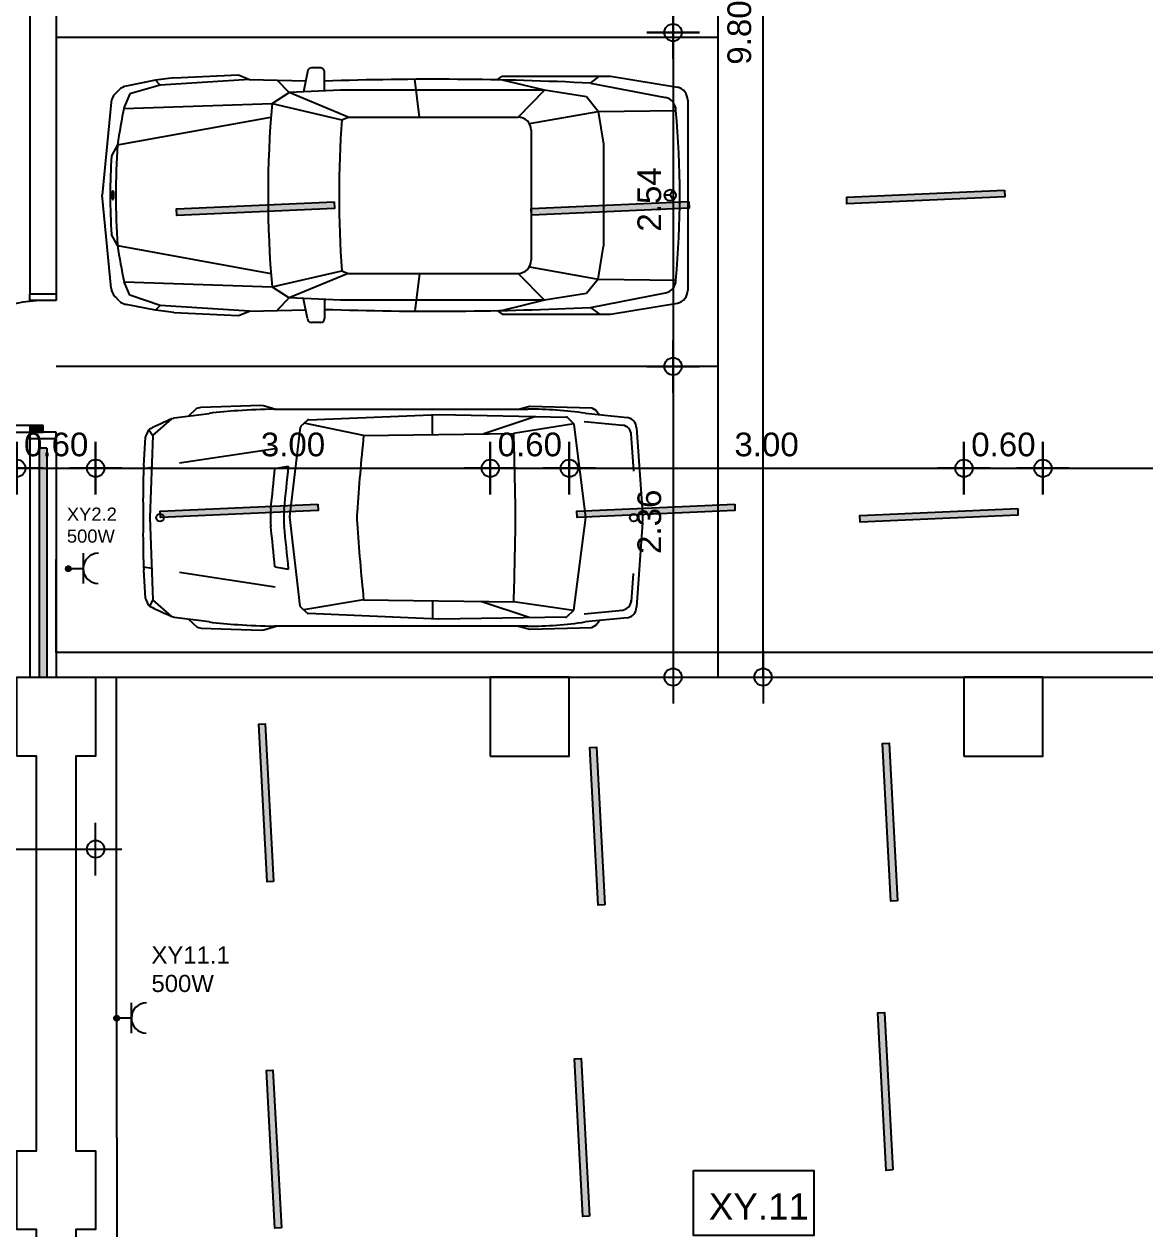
# Model space of a CAD drawing. Header units: metres. Extents: x -11 to 85, y -301 to 135.
# Drawn here: x 25.63 to 34.15, y -271.19 to -262.03 of the extents above; entities that cross this region are included whole.
import ezdxf

# ---------------------------------------------------------------- set-up
doc = ezdxf.new("R2010")
doc.units = ezdxf.units.M
doc.header["$LTSCALE"] = 0.036
doc.header["$PDMODE"] = 2
for name, color, linetype in [('arxitek ypogeio', 252, 'Continuous'), ('DIMBLK', 252, 'Continuous'), ('electext', 20, 'Continuous'), ('hatch color', 252, 'Continuous'), ('HLEK-SYMBOL', 3, 'Continuous'), ('HLEK_FL001_SYMBOLS', 230, 'Continuous'), ('Parathira', 252, 'Continuous')]:
    doc.layers.add(name, color=color, linetype=linetype)
doc.styles.add('COMU-N', font='arial.ttf')
doc.styles.get("Standard").update_dxf_attribs({"font": 'arial.ttf'})
doc.dimstyles.new('CADWDOT', dxfattribs={"dimscale": 0.1, "dimtxt": 1.8, "dimasz": 0.08, "dimexe": 2, "dimexo": 0, "dimgap": 0.09, "dimtad": 0, "dimrnd": 0.001, "dimzin": 0, "dimdsep": 46, "dimtxsty": 'Standard', "dimblk1": 'ARTDIM', "dimblk2": 'ARTDIM', "dimsah": 1, "dimcen": 0.09, "dimdle": 0.05, "dimse1": 1, "dimse2": 1, "dimadec": 0, "dimazin": 0, "dimtfac": 1, "dimtmove": 0, "dimatfit": 3, "dimldrblk": 'ARTDIM', "dimfxl": 2, "dimtvp": 0.9999, "dimtolj": 1, "dimtzin": 0, "dimarcsym": 0})

# ---------------------------------------------------------------- blocks, each defined once
blk = doc.blocks.new('ARTDIM')
at = {"layer": 'DIMBLK'}
for p, q in [((0, -24.9975), (0, 24.9975)), ((-24.9975, 0), (24.9975, 0))]:
    blk.add_line(p, q, dxfattribs=at)
blk.add_circle((0, 0), 8.25, dxfattribs=at)
blk = doc.blocks.new('*D1562')
at = {"layer": 'arxitek ypogeio', "color": 0, "lineweight": -2}
blk.add_line((31.2471, -266.9875), (31.2471, -257.2035), dxfattribs=at)
at = {"layer": 'Defpoints', "color": 0, "transparency": 16777216}
for p in [(30.4418, -257.1955), (31.2471, -257.1955), (30.4418, -266.9955)]:
    blk.add_point(p, dxfattribs=at)
at = {"layer": 'arxitek ypogeio', "color": 0, "lineweight": -2, "xscale": 0.008, "yscale": 0.008, "zscale": 0.008}
for p, rotation in [((31.2471, -257.1955), 90), ((31.2471, -266.9955), 270)]:
    blk.add_blockref('ARTDIM', p, dxfattribs=dict(at, rotation=rotation))
at = {"layer": 'arxitek ypogeio', "color": 0, "insert": (31.0671, -262.0955), "char_height": 0.18, "attachment_point": 5, "rotation": 90}
blk.add_mtext('\\A1;9.80', dxfattribs=at)
blk = doc.blocks.new('*D1564')
at = {"layer": 'arxitek ypogeio', "color": 0, "lineweight": -2}
blk.add_line((22.4317, -265.4081), (25.5657, -265.4081), dxfattribs=at)
at = {"layer": 'Defpoints', "color": 0, "transparency": 16777216}
for p in [(25.5737, -265.4081), (22.4237, -266.2771), (25.5737, -266.2771)]:
    blk.add_point(p, dxfattribs=at)
at = {"layer": 'arxitek ypogeio', "color": 0, "lineweight": -2, "xscale": 0.008, "yscale": 0.008, "zscale": 0.008, "rotation": 180}
blk.add_blockref('ARTDIM', (22.4237, -265.4081), dxfattribs=at)
at = {"layer": 'arxitek ypogeio', "color": 0, "lineweight": -2, "xscale": 0.008, "yscale": 0.008, "zscale": 0.008}
blk.add_blockref('ARTDIM', (25.5737, -265.4081), dxfattribs=at)
at = {"layer": 'arxitek ypogeio', "color": 0, "insert": (23.9987, -265.2281), "char_height": 0.18, "attachment_point": 5}
blk.add_mtext('\\A1;3.15', dxfattribs=at)
blk = doc.blocks.new('*D1565')
at = {"layer": 'arxitek ypogeio', "color": 0, "lineweight": -2}
blk.add_line((25.5817, -265.4081), (26.1657, -265.4081), dxfattribs=at)
at = {"layer": 'Defpoints', "color": 0, "transparency": 16777216}
for p in [(26.1737, -265.4081), (25.5737, -266.2771), (26.1737, -266.2771)]:
    blk.add_point(p, dxfattribs=at)
at = {"layer": 'arxitek ypogeio', "color": 0, "lineweight": -2, "xscale": 0.008, "yscale": 0.008, "zscale": 0.008, "rotation": 180}
blk.add_blockref('ARTDIM', (25.5737, -265.4081), dxfattribs=at)
at = {"layer": 'arxitek ypogeio', "color": 0, "lineweight": -2, "xscale": 0.008, "yscale": 0.008, "zscale": 0.008}
blk.add_blockref('ARTDIM', (26.1737, -265.4081), dxfattribs=at)
at = {"layer": 'arxitek ypogeio', "color": 0, "insert": (25.8737, -265.2281), "char_height": 0.18, "attachment_point": 5}
blk.add_mtext('\\A1;0.60', dxfattribs=at)
blk = doc.blocks.new('*D1566')
at = {"layer": 'arxitek ypogeio', "color": 0, "lineweight": -2}
blk.add_line((26.1817, -265.4081), (29.1657, -265.4081), dxfattribs=at)
at = {"layer": 'Defpoints', "color": 0, "transparency": 16777216}
for p in [(29.1737, -265.4081), (26.1737, -266.1271), (29.1737, -266.1271)]:
    blk.add_point(p, dxfattribs=at)
at = {"layer": 'arxitek ypogeio', "color": 0, "lineweight": -2, "xscale": 0.008, "yscale": 0.008, "zscale": 0.008, "rotation": 180}
blk.add_blockref('ARTDIM', (26.1737, -265.4081), dxfattribs=at)
at = {"layer": 'arxitek ypogeio', "color": 0, "lineweight": -2, "xscale": 0.008, "yscale": 0.008, "zscale": 0.008}
blk.add_blockref('ARTDIM', (29.1737, -265.4081), dxfattribs=at)
at = {"layer": 'arxitek ypogeio', "color": 0, "insert": (27.6737, -265.2281), "char_height": 0.18, "attachment_point": 5}
blk.add_mtext('\\A1;3.00', dxfattribs=at)
blk = doc.blocks.new('*D1567')
at = {"layer": 'arxitek ypogeio', "color": 0, "lineweight": -2}
blk.add_line((29.1817, -265.4081), (29.7657, -265.4081), dxfattribs=at)
at = {"layer": 'Defpoints', "color": 0, "transparency": 16777216}
for p in [(29.7737, -265.4081), (29.1737, -266.1271), (29.7737, -266.1271)]:
    blk.add_point(p, dxfattribs=at)
at = {"layer": 'arxitek ypogeio', "color": 0, "lineweight": -2, "xscale": 0.008, "yscale": 0.008, "zscale": 0.008, "rotation": 180}
blk.add_blockref('ARTDIM', (29.1737, -265.4081), dxfattribs=at)
at = {"layer": 'arxitek ypogeio', "color": 0, "lineweight": -2, "xscale": 0.008, "yscale": 0.008, "zscale": 0.008}
blk.add_blockref('ARTDIM', (29.7737, -265.4081), dxfattribs=at)
at = {"layer": 'arxitek ypogeio', "color": 0, "insert": (29.4737, -265.2281), "char_height": 0.18, "attachment_point": 5}
blk.add_mtext('\\A1;0.60', dxfattribs=at)
blk = doc.blocks.new('*D1568')
at = {"layer": 'arxitek ypogeio', "color": 0, "lineweight": -2}
blk.add_line((29.7817, -265.4081), (32.7657, -265.4081), dxfattribs=at)
at = {"layer": 'Defpoints', "color": 0, "transparency": 16777216}
for p in [(32.7737, -265.4081), (29.7737, -266.1271), (32.7737, -266.1271)]:
    blk.add_point(p, dxfattribs=at)
at = {"layer": 'arxitek ypogeio', "color": 0, "lineweight": -2, "xscale": 0.008, "yscale": 0.008, "zscale": 0.008, "rotation": 180}
blk.add_blockref('ARTDIM', (29.7737, -265.4081), dxfattribs=at)
at = {"layer": 'arxitek ypogeio', "color": 0, "lineweight": -2, "xscale": 0.008, "yscale": 0.008, "zscale": 0.008}
blk.add_blockref('ARTDIM', (32.7737, -265.4081), dxfattribs=at)
at = {"layer": 'arxitek ypogeio', "color": 0, "insert": (31.2737, -265.2281), "char_height": 0.18, "attachment_point": 5}
blk.add_mtext('\\A1;3.00', dxfattribs=at)
blk = doc.blocks.new('*D1569')
at = {"layer": 'arxitek ypogeio', "color": 0, "lineweight": -2}
blk.add_line((32.7817, -265.4081), (33.3657, -265.4081), dxfattribs=at)
at = {"layer": 'Defpoints', "color": 0, "transparency": 16777216}
for p in [(33.3737, -265.4081), (32.7737, -266.1271), (33.3737, -266.1271)]:
    blk.add_point(p, dxfattribs=at)
at = {"layer": 'arxitek ypogeio', "color": 0, "lineweight": -2, "xscale": 0.008, "yscale": 0.008, "zscale": 0.008, "rotation": 180}
blk.add_blockref('ARTDIM', (32.7737, -265.4081), dxfattribs=at)
at = {"layer": 'arxitek ypogeio', "color": 0, "lineweight": -2, "xscale": 0.008, "yscale": 0.008, "zscale": 0.008}
blk.add_blockref('ARTDIM', (33.3737, -265.4081), dxfattribs=at)
at = {"layer": 'arxitek ypogeio', "color": 0, "insert": (33.0737, -265.2281), "char_height": 0.18, "attachment_point": 5}
blk.add_mtext('\\A1;0.60', dxfattribs=at)
blk = doc.blocks.new('*D1570')
at = {"layer": 'arxitek ypogeio', "color": 0, "lineweight": -2}
blk.add_line((33.3817, -265.4081), (36.3657, -265.4081), dxfattribs=at)
at = {"layer": 'Defpoints', "color": 0, "transparency": 16777216}
for p in [(36.3737, -265.4081), (33.3737, -266.1271), (36.3737, -266.1271)]:
    blk.add_point(p, dxfattribs=at)
at = {"layer": 'arxitek ypogeio', "color": 0, "lineweight": -2, "xscale": 0.008, "yscale": 0.008, "zscale": 0.008, "rotation": 180}
blk.add_blockref('ARTDIM', (33.3737, -265.4081), dxfattribs=at)
at = {"layer": 'arxitek ypogeio', "color": 0, "lineweight": -2, "xscale": 0.008, "yscale": 0.008, "zscale": 0.008}
blk.add_blockref('ARTDIM', (36.3737, -265.4081), dxfattribs=at)
at = {"layer": 'arxitek ypogeio', "color": 0, "insert": (34.8737, -265.2281), "char_height": 0.18, "attachment_point": 5}
blk.add_mtext('\\A1;3.00', dxfattribs=at)
blk = doc.blocks.new('*D1575')
at = {"layer": 'arxitek ypogeio', "color": 0, "lineweight": -2}
blk.add_line((22.4317, -268.3031), (26.1657, -268.3031), dxfattribs=at)
at = {"layer": 'Defpoints', "color": 0, "transparency": 16777216}
for p in [(22.4237, -267.4455), (26.1737, -267.4455), (26.1737, -268.3031)]:
    blk.add_point(p, dxfattribs=at)
at = {"layer": 'arxitek ypogeio', "color": 0, "lineweight": -2, "xscale": 0.008, "yscale": 0.008, "zscale": 0.008, "rotation": 180}
blk.add_blockref('ARTDIM', (22.4237, -268.3031), dxfattribs=at)
at = {"layer": 'arxitek ypogeio', "color": 0, "lineweight": -2, "xscale": 0.008, "yscale": 0.008, "zscale": 0.008}
blk.add_blockref('ARTDIM', (26.1737, -268.3031), dxfattribs=at)
at = {"layer": 'arxitek ypogeio', "color": 0, "insert": (24.2987, -268.1232), "char_height": 0.18, "attachment_point": 5}
blk.add_mtext('\\A1;3.75', dxfattribs=at)
blk = doc.blocks.new('*D1607')
at = {"layer": 'arxitek ypogeio', "color": 0, "lineweight": -2}
blk.add_line((30.5631, -259.6418), (30.5631, -262.0875), dxfattribs=at)
at = {"layer": 'Defpoints', "color": 0, "transparency": 16777216}
for p in [(29.7578, -259.6338), (29.7578, -262.0955), (30.5631, -262.0955)]:
    blk.add_point(p, dxfattribs=at)
at = {"layer": 'arxitek ypogeio', "color": 0, "lineweight": -2, "xscale": 0.008, "yscale": 0.008, "zscale": 0.008}
for p, rotation in [((30.5631, -259.6338), 90), ((30.5631, -262.0955), 270)]:
    blk.add_blockref('ARTDIM', p, dxfattribs=dict(at, rotation=rotation))
at = {"layer": 'arxitek ypogeio', "color": 0, "insert": (30.3831, -260.8646), "char_height": 0.18, "attachment_point": 5, "rotation": 90}
blk.add_mtext('\\A1;2.46', dxfattribs=at)
blk = doc.blocks.new('*D1608')
at = {"layer": 'arxitek ypogeio', "color": 0, "lineweight": -2}
blk.add_line((30.5631, -262.1035), (30.5631, -264.6258), dxfattribs=at)
at = {"layer": 'Defpoints', "color": 0, "transparency": 16777216}
for p in [(29.7578, -262.0955), (29.7578, -264.6338), (30.5631, -264.6338)]:
    blk.add_point(p, dxfattribs=at)
at = {"layer": 'arxitek ypogeio', "color": 0, "lineweight": -2, "xscale": 0.008, "yscale": 0.008, "zscale": 0.008}
for p, rotation in [((30.5631, -262.0955), 90), ((30.5631, -264.6338), 270)]:
    blk.add_blockref('ARTDIM', p, dxfattribs=dict(at, rotation=rotation))
at = {"layer": 'arxitek ypogeio', "color": 0, "insert": (30.3831, -263.3646), "char_height": 0.18, "attachment_point": 5, "rotation": 90}
blk.add_mtext('\\A1;2.54', dxfattribs=at)
blk = doc.blocks.new('*D1609')
at = {"layer": 'arxitek ypogeio', "color": 0, "lineweight": -2}
blk.add_line((30.5631, -264.6418), (30.5631, -266.9875), dxfattribs=at)
at = {"layer": 'Defpoints', "color": 0, "transparency": 16777216}
for p in [(29.7578, -264.6338), (29.7578, -266.9955), (30.5631, -266.9955)]:
    blk.add_point(p, dxfattribs=at)
at = {"layer": 'arxitek ypogeio', "color": 0, "lineweight": -2, "xscale": 0.008, "yscale": 0.008, "zscale": 0.008}
for p, rotation in [((30.5631, -264.6338), 90), ((30.5631, -266.9955), 270)]:
    blk.add_blockref('ARTDIM', p, dxfattribs=dict(at, rotation=rotation))
at = {"layer": 'arxitek ypogeio', "color": 0, "insert": (30.3831, -265.8146), "char_height": 0.18, "attachment_point": 5, "rotation": 90}
blk.add_mtext('\\A1;2.36', dxfattribs=at)
blk = doc.blocks.new('A$C23907CD8')
at = {"layer": 'Parathira'}
for p, q in [((0.05, 0.9), (0.05, -0.1)), ((0.06, 0.8), (0.06, 0.8999)), ((0.07, 0.8), (0.07, 0.8998)), ((0.08, 0.8), (0.08, 0.8995)), ((0.09, 0.8), (0.09, 0.8992)), ((0.1, -0.1), (0.1, 0.8987)), ((0.1, 0.8), (0.05, 0.8)), ((0.05, 0), (0, 0)), ((0.05, -0.2), (0.05, 0)), ((0.1, 0), (0.05, 0)), ((0.06, -0.1), (0.06, 0)), ((0.07, -0.1), (0.07, 0)), ((0.08, -0.1), (0.08, 0)), ((0.09, -0.1), (0.09, 0)), ((1.05, -0.2), (1.05, 0)), ((1.05, 0), (1.1, 0)), ((0.05, -0.1), (0.1, -0.1)), ((0, -0.2), (0.05, -0.2)), ((1.1, -0.2), (1.05, -0.2))]:
    blk.add_line(p, q, dxfattribs=at)
blk.add_arc((0.05, -0.1), 1, 0, 90, dxfattribs=at)
blk = doc.blocks.new('gJ6_a14')
at = {"linetype": 'Continuous'}
for p, q in [((-0.1176, 0.1119), (0.113, 0.1119)), ((0, 0.1119), (0, 0))]:
    blk.add_line(p, q, dxfattribs=at)
blk.add_arc((-0.0023, 0.2279), 0.1153, 180, 358.95657, dxfattribs=at)
blk = doc.blocks.new('*X1779')
at = {"color": 0}
for p, q in [((15.598, 2.587), (15.737, 2.727)), ((15.598, 2.622), (15.702, 2.727)), ((15.601, 2.607), (15.609, 2.616)), ((15.604, 2.646), (15.605, 2.647)), ((15.605, 2.559), (15.765, 2.719)), ((15.605, 2.577), (15.614, 2.585)), ((15.609, 2.652), (15.618, 2.66)), ((15.611, 2.547), (15.618, 2.554)), ((15.614, 2.621), (15.623, 2.63)), ((15.617, 2.536), (15.789, 2.707)), ((15.618, 2.59), (15.627, 2.599)), ((15.623, 2.665), (15.631, 2.674)), ((15.623, 2.559), (15.631, 2.568)), ((15.627, 2.634), (15.636, 2.643)), ((15.627, 2.528), (15.636, 2.537)), ((15.631, 2.603), (15.64, 2.612)), ((15.633, 2.516), (15.808, 2.691)), ((15.636, 2.678), (15.645, 2.687)), ((15.636, 2.572), (15.645, 2.581)), ((15.64, 2.647), (15.649, 2.656)), ((15.64, 2.541), (15.649, 2.55)), ((15.645, 2.616), (15.654, 2.625)), ((15.645, 2.51), (15.654, 2.519)), ((15.649, 2.691), (15.658, 2.7)), ((15.649, 2.585), (15.658, 2.594)), ((15.653, 2.501), (15.824, 2.672)), ((15.654, 2.66), (15.662, 2.669)), ((15.654, 2.554), (15.662, 2.563)), ((15.658, 2.63), (15.667, 2.638)), ((15.658, 2.523), (15.667, 2.532)), ((15.662, 2.705), (15.671, 2.714)), ((15.662, 2.599), (15.671, 2.607)), ((15.664, 2.494), (15.671, 2.501)), ((15.667, 2.674), (15.676, 2.683)), ((15.667, 2.568), (15.676, 2.577)), ((15.671, 2.643), (15.68, 2.652)), ((15.671, 2.537), (15.68, 2.546)), ((15.676, 2.718), (15.678, 2.721)), ((15.676, 2.489), (15.836, 2.648)), ((15.676, 2.612), (15.685, 2.621)), ((15.676, 2.506), (15.685, 2.515)), ((15.68, 2.687), (15.689, 2.696)), ((15.68, 2.581), (15.689, 2.59)), ((15.685, 2.656), (15.693, 2.665)), ((15.685, 2.55), (15.693, 2.559)), ((15.689, 2.625), (15.698, 2.634)), ((15.689, 2.519), (15.698, 2.528)), ((15.693, 2.7), (15.702, 2.709)), ((15.693, 2.594), (15.702, 2.603)), ((15.693, 2.488), (15.702, 2.497)), ((15.698, 2.669), (15.707, 2.678)), ((15.698, 2.563), (15.707, 2.572)), ((15.702, 2.638), (15.711, 2.647)), ((15.702, 2.532), (15.711, 2.541)), ((15.705, 2.482), (15.843, 2.62)), ((15.707, 2.714), (15.715, 2.722)), ((15.707, 2.607), (15.715, 2.616)), ((15.707, 2.501), (15.715, 2.51)), ((15.711, 2.683), (15.72, 2.691)), ((15.711, 2.577), (15.72, 2.585)), ((15.715, 2.652), (15.724, 2.66)), ((15.715, 2.546), (15.724, 2.554)), ((15.72, 2.727), (15.721, 2.728)), ((15.72, 2.621), (15.729, 2.63)), ((15.72, 2.515), (15.729, 2.523)), ((15.724, 2.696), (15.733, 2.705)), ((15.724, 2.59), (15.733, 2.599)), ((15.724, 2.484), (15.733, 2.493)), ((15.729, 2.665), (15.738, 2.674)), ((15.729, 2.559), (15.738, 2.568)), ((15.733, 2.634), (15.742, 2.643)), ((15.733, 2.528), (15.742, 2.537)), ((15.738, 2.709), (15.746, 2.718)), ((15.738, 2.603), (15.746, 2.612)), ((15.738, 2.497), (15.746, 2.506)), ((15.741, 2.482), (15.842, 2.584)), ((15.742, 2.678), (15.751, 2.687)), ((15.742, 2.572), (15.751, 2.581)), ((15.746, 2.647), (15.755, 2.656)), ((15.746, 2.541), (15.755, 2.55)), ((15.751, 2.722), (15.752, 2.724)), ((15.751, 2.616), (15.76, 2.625)), ((15.751, 2.51), (15.76, 2.519)), ((15.755, 2.691), (15.764, 2.7)), ((15.755, 2.585), (15.764, 2.594)), ((15.76, 2.66), (15.768, 2.669)), ((15.76, 2.554), (15.768, 2.563)), ((15.764, 2.63), (15.773, 2.638)), ((15.764, 2.523), (15.773, 2.532)), ((15.768, 2.705), (15.777, 2.714)), ((15.768, 2.599), (15.777, 2.607)), ((15.768, 2.493), (15.777, 2.501)), ((15.773, 2.674), (15.782, 2.683)), ((15.773, 2.568), (15.782, 2.577)), ((15.777, 2.643), (15.786, 2.652)), ((15.777, 2.537), (15.786, 2.546)), ((15.782, 2.612), (15.791, 2.621)), ((15.782, 2.506), (15.791, 2.515)), ((15.786, 2.687), (15.795, 2.696)), ((15.786, 2.581), (15.795, 2.59)), ((15.791, 2.656), (15.799, 2.665)), ((15.791, 2.55), (15.799, 2.559)), ((15.795, 2.625), (15.804, 2.634)), ((15.795, 2.519), (15.804, 2.528)), ((15.799, 2.594), (15.808, 2.603)), ((15.804, 2.669), (15.813, 2.678)), ((15.804, 2.563), (15.813, 2.572)), ((15.808, 2.638), (15.817, 2.647)), ((15.808, 2.532), (15.817, 2.541)), ((15.813, 2.607), (15.822, 2.616)), ((15.817, 2.577), (15.826, 2.585)), ((15.822, 2.652), (15.83, 2.66)), ((15.822, 2.546), (15.83, 2.554)), ((15.826, 2.621), (15.835, 2.63)), ((15.83, 2.59), (15.839, 2.599)), ((15.835, 2.559), (15.835, 2.56)), ((15.839, 2.634), (15.84, 2.635)), ((15.844, 2.603), (15.844, 2.603))]:
    blk.add_line(p, q, dxfattribs=at)
blk = doc.blocks.new('GJ6_A78')
at = {"layer": 'HLEK-SYMBOL', "color": 0, "linetype": 'Continuous'}
blk.add_circle((0, 0), 0.0989, dxfattribs=at)
at = {"layer": 'HLEK-SYMBOL', "color": 0, "xscale": 0.8, "yscale": 0.8, "zscale": 0.8}
blk.add_blockref('*X1779', (-12.576, -2.084), dxfattribs=at)
blk = doc.blocks.new('priza')
at = {"layer": 'HLEK_FL001_SYMBOLS', "rotation": 180}
blk.add_blockref('gJ6_a14', (87.4, -100.4952), dxfattribs=at)
at = {"layer": 'HLEK_FL001_SYMBOLS', "xscale": 0.1951472641207488, "yscale": 0.1951472641207488, "zscale": 0.1951472641207488}
blk.add_blockref('GJ6_A78', (87.4, -100.4953), dxfattribs=at)
blk = doc.blocks.new('lampes fthorismou 120')
at = {"layer": 'hatch color'}
blk.add_hatch(color=181, dxfattribs=at).paths.add_polyline_path([(84.1811, -99.2639), (84.1811, -99.2139), (85.3811, -99.2139), (85.3811, -99.2639)])
at = {"layer": 'HLEK_FL001_SYMBOLS'}
blk.add_lwpolyline([(84.1811, -99.2639), (84.1811, -99.2139), (85.3811, -99.2139), (85.3811, -99.2639)], close=True, dxfattribs=at)

msp = doc.modelspace()

# ---------------------------------------------------------------- hatches: boundary and pattern name
at = {"layer": 'arxitek ypogeio'}
msp.add_hatch(color=256, dxfattribs=at).paths.add_polyline_path([(25.8037, -265.2538), (25.7437, -265.2538), (25.7437, -266.9955), (25.8037, -266.9955)])

# ---------------------------------------------------------------- linework, layer by layer
for p, q in [((25.6737, -257.1955), (25.6737, -264.0838)), ((25.8737, -257.1955), (25.8737, -264.0838)), ((30.9027, -257.1955), (30.9027, -266.9955)), ((30.9027, -262.1338), (25.8737, -262.1338)), ((27.8843, -262.3649), (27.8143, -262.3649)), ((26.6285, -262.458), (26.4058, -262.5027)), ((26.7673, -262.4403), (26.6285, -262.458)), ((26.6643, -262.4954), (26.6285, -262.458)), ((27.3439, -262.452), (26.6643, -262.4954)), ((26.7673, -262.4403), (27.2595, -262.4184)), ((27.2595, -262.4184), (27.3439, -262.452)), ((27.3439, -262.452), (27.7711, -262.4621)), ((27.6443, -262.552), (27.5543, -262.4582)), ((27.7843, -262.3949), (27.7546, -262.5458)), ((27.9143, -262.5396), (27.9143, -262.3949)), ((28.6343, -262.7386), (28.601, -262.4513)), ((29.2267, -262.4557), (29.2639, -262.428)), ((29.2639, -262.428), (30.0884, -262.428)), ((29.5843, -262.5349), (29.2668, -262.4566)), ((29.9343, -262.4801), (30.0043, -262.428)), ((30.0043, -262.428), (30.0884, -262.428)), ((30.0884, -262.428), (30.5962, -262.5115)), ((26.3518, -262.5305), (26.3209, -262.5615)), ((26.4324, -262.5618), (26.3895, -262.6625)), ((26.6643, -262.4954), (26.4324, -262.5618)), ((27.5143, -262.6349), (27.6443, -262.552)), ((28.0343, -262.5349), (27.6443, -262.552)), ((28.0943, -262.7386), (27.6443, -262.552)), ((29.5843, -262.5349), (28.0343, -262.5349)), ((29.3843, -262.7386), (29.5843, -262.5349)), ((29.9043, -262.5849), (29.5843, -262.5349)), ((29.9343, -262.4801), (30.5058, -262.5903)), ((26.2918, -262.6255), (26.2243, -263.3324)), ((26.3875, -262.6731), (27.5143, -262.6349)), ((27.5143, -262.6349), (28.0443, -262.7586)), ((29.9943, -262.6949), (29.9043, -262.5849)), ((30.6743, -262.6091), (30.6743, -264.0557)), ((26.3393, -262.9504), (27.5061, -262.7386)), ((28.0443, -262.7586), (28.0943, -262.7386)), ((28.0943, -262.7386), (29.3843, -262.7386)), ((29.4702, -262.7874), (29.9943, -262.6949)), ((29.9943, -262.6949), (30.5843, -262.688)), ((29.9943, -262.6949), (30.0343, -262.9449)), ((29.4843, -262.8386), (29.4843, -263.8262)), ((26.3393, -262.9504), (26.2934, -263.0337)), ((30.0343, -262.9449), (30.0343, -263.7199)), ((30.5415, -263.3324), (30.561, -263.2974)), ((26.2918, -264.0394), (26.2243, -263.3324)), ((26.2918, -264.0394), (26.2243, -263.3324)), ((30.5415, -263.3324), (30.5008, -263.3324)), ((30.5415, -263.3324), (30.5619, -263.3677)), ((26.3393, -263.7144), (26.2934, -263.6312)), ((26.3393, -263.7144), (27.5061, -263.9262)), ((29.9943, -263.9699), (30.0343, -263.7199)), ((27.5143, -264.0299), (28.0443, -263.9062)), ((28.0943, -263.9262), (27.6443, -264.1129)), ((28.0443, -263.9062), (28.0943, -263.9262)), ((28.0943, -263.9262), (29.3843, -263.9262)), ((28.6343, -263.9262), (28.601, -264.2135)), ((29.3843, -263.9262), (29.5843, -264.1299)), ((29.4702, -263.8774), (29.9943, -263.9699)), ((26.4324, -264.0925), (26.3895, -263.9918)), ((26.3895, -263.9918), (27.5143, -264.0299)), ((27.5143, -264.0299), (27.6443, -264.1129)), ((29.9943, -263.9699), (29.9043, -264.0799)), ((29.9943, -263.9699), (30.5843, -263.9769)), ((25.8737, -264.0838), (25.6737, -264.0838)), ((26.3518, -264.1343), (26.3209, -264.1034)), ((26.6643, -264.1695), (26.4324, -264.0925)), ((27.6443, -264.1129), (27.5543, -264.2066)), ((28.0343, -264.1299), (27.6443, -264.1129)), ((27.7843, -264.2699), (27.7546, -264.1191)), ((29.9043, -264.0799), (29.5843, -264.1299)), ((29.9343, -264.1847), (30.5058, -264.0745)), ((26.6285, -264.2068), (26.4058, -264.1622)), ((26.6643, -264.1695), (26.6285, -264.2068)), ((26.7673, -264.2245), (26.6285, -264.2068)), ((27.3439, -264.2129), (26.6643, -264.1695)), ((27.2595, -264.2464), (27.3439, -264.2129)), ((27.3439, -264.2129), (27.7711, -264.2028)), ((27.9143, -264.1253), (27.9143, -264.2699)), ((29.5843, -264.1299), (28.0343, -264.1299)), ((29.2267, -264.2091), (29.2639, -264.2368)), ((29.5843, -264.1299), (29.2668, -264.2083)), ((29.9343, -264.1847), (30.0043, -264.2368)), ((30.0884, -264.2368), (30.5962, -264.1533)), ((26.7673, -264.2245), (27.2595, -264.2464)), ((27.8843, -264.2999), (27.8143, -264.2999)), ((29.2639, -264.2368), (30.0884, -264.2368)), ((30.9027, -264.6338), (25.8737, -264.6338)), ((26.9434, -264.9507), (26.9748, -264.9436)), ((26.9748, -264.9436), (27.4295, -264.9269)), ((27.4295, -264.9269), (27.4498, -264.9304)), ((27.4498, -264.9304), (27.5445, -264.9579)), ((29.3871, -264.958), (29.4746, -264.935)), ((29.4746, -264.935), (29.9453, -264.9493)), ((26.6093, -265.1583), (26.7522, -265.0326)), ((26.7717, -265.025), (27.0357, -264.9905)), ((26.8784, -265.011), (26.9434, -264.9507)), ((27.5306, -264.958), (29.4581, -264.958)), ((27.7915, -265.0396), (28.7873, -265.0002)), ((28.7342, -265.1502), (28.7338, -265.0023)), ((28.7879, -265.0002), (29.7524, -265.0194)), ((29.5198, -265.0151), (29.1252, -265.1455)), ((29.7591, -265.0222), (29.8065, -265.0681)), ((29.8958, -264.9901), (30.2161, -265.0226)), ((29.9453, -264.9493), (29.9767, -264.966)), ((29.9767, -264.966), (30.0034, -265.001)), ((26.557, -265.1614), (26.5792, -265.1148)), ((26.5792, -265.1148), (26.6093, -265.1583)), ((27.6491, -265.7736), (27.7314, -265.095)), ((27.7345, -265.0888), (27.7851, -265.0422)), ((28.2099, -265.1583), (27.7598, -265.0655)), ((29.809, -265.0706), (29.3504, -265.1432)), ((29.8095, -265.0741), (29.8974, -265.7785)), ((29.8862, -265.052), (30.1811, -265.0805)), ((30.2843, -265.1016), (30.3311, -265.747)), ((25.8737, -265.1838), (25.6737, -265.1838)), ((25.6737, -265.1838), (25.6737, -266.9955)), ((25.8737, -265.1838), (25.8737, -266.9955)), ((26.5397, -265.3859), (26.5521, -265.1718)), ((26.5521, -265.1718), (26.557, -265.1614)), ((26.6093, -265.1583), (26.5843, -265.7833)), ((28.2108, -265.158), (29.352, -265.1424)), ((30.2652, -265.4303), (30.2445, -265.1439)), ((25.7437, -265.2538), (25.7437, -266.9955)), ((25.8037, -265.2538), (25.7437, -265.2538)), ((25.8037, -265.2538), (25.8037, -266.9955)), ((26.811, -265.3676), (27.5383, -265.2564)), ((26.5386, -265.4092), (26.5996, -265.3999)), ((27.5368, -265.4084), (27.6404, -265.3925)), ((26.5843, -265.7833), (26.6093, -266.4083)), ((27.7281, -266.4549), (27.6491, -265.7759)), ((29.8974, -265.781), (29.806, -266.4852)), ((30.3311, -265.8193), (30.2843, -266.4647)), ((26.5386, -266.1571), (26.5996, -266.1664)), ((26.5521, -266.3945), (26.5397, -266.1804)), ((26.811, -266.1987), (27.5383, -266.3099)), ((27.5368, -266.1579), (27.6404, -266.1737)), ((30.26, -266.2083), (30.2445, -266.4224)), ((26.557, -266.4049), (26.5521, -266.3945)), ((26.5792, -266.4515), (26.557, -266.4049)), ((26.6093, -266.4083), (26.5837, -266.4561)), ((26.7522, -266.5337), (26.6093, -266.4083)), ((28.2099, -266.408), (27.7564, -266.4845)), ((28.2108, -266.4083), (29.352, -266.4239)), ((27.7816, -266.508), (27.7312, -266.4611)), ((28.7342, -266.4161), (28.7338, -266.5527)), ((29.4765, -266.5438), (29.1026, -266.4201)), ((29.8056, -266.4887), (29.3504, -266.4231)), ((29.8031, -266.4911), (29.7555, -266.5368)), ((29.8862, -266.5143), (30.1811, -266.4858)), ((27.0357, -266.5758), (26.7717, -266.5413)), ((26.8803, -266.5555), (26.9452, -266.6158)), ((28.7835, -266.5549), (27.7879, -266.5107)), ((29.7487, -266.5396), (28.7841, -266.5549)), ((30.2161, -266.5437), (29.8958, -266.5762)), ((29.9767, -266.6003), (30.0034, -266.5653)), ((26.9452, -266.6158), (26.9766, -266.623)), ((26.9766, -266.623), (27.4313, -266.6397)), ((27.4313, -266.6397), (27.4517, -266.6361)), ((27.4517, -266.6361), (27.5464, -266.6086)), ((29.4581, -266.6083), (27.5306, -266.6083)), ((29.3871, -266.6083), (29.4746, -266.6313)), ((29.4746, -266.6313), (29.9453, -266.617)), ((29.9453, -266.617), (29.9767, -266.6003)), ((26.1737, -266.9955), (29.1737, -266.9955)), ((29.7737, -266.9955), (30.9027, -266.9955))]:
    msp.add_line(p, q, dxfattribs=at)
for points in [[(25.5737, -267.5955), (25.5737, -266.9955), (26.1737, -266.9955), (26.1737, -267.5955), (26.0237, -267.5955), (26.0237, -270.5955), (26.1737, -270.5955), (26.1737, -271.1955), (26.0237, -271.1955), (26.0237, -274.1955), (25.7237, -274.1955), (25.7237, -271.1955), (25.5737, -271.1955), (25.5737, -270.5955), (25.7237, -270.5955), (25.7237, -267.5955)], [(29.1737, -267.5955), (29.7737, -267.5955), (29.7737, -266.9955), (29.1737, -266.9955)], [(32.7737, -267.5955), (33.3737, -267.5955), (33.3737, -266.9955), (32.7737, -266.9955)]]:
    msp.add_lwpolyline(points, close=True, dxfattribs=at)
for centre, radius in [((30.5415, -263.3324), 0.0428), ((26.6636, -265.7831), 0.0291), ((30.2636, -265.7831), 0.0291)]:
    msp.add_circle(centre, radius, dxfattribs=at)
for centre, radius, start, end in [((27.8143, -262.3949), 0.03, 90, 180), ((27.8843, -262.3949), 0.03, 0, 90), ((28.7435, -286.7303), 24.2794, 87.18875, 91.95715), ((26.3916, -262.6322), 0.1, 135, 176.15737), ((26.4225, -262.6013), 0.1, 99.64659, 135), ((30.5743, -262.6091), 0.1, 0, 77.39849), ((35.6074, -263.3324), 8.1231, 175.07427, 184.92573), ((30.4843, -262.688), 0.1, 0, 77.60969), ((36.9831, -264.6576), 10.7798, 169.33439, 170.88771), ((29.3843, -262.8386), 0.1, 0, 90), ((23.6775, -263.3324), 6.9369, 354.66943, 5.33057), ((36.1674, -263.3324), 8.1433, 175.95948, 184.04052), ((32.3983, -263.3324), 6.071, 176.39223, 183.60777), ((31.1969, -263.3324), 4.9125, 176.51326, 183.48674), ((26.4165, -263.3324), 0.1207, 173.63893, 180), ((26.4165, -263.3324), 0.1207, 180, 186.36107), ((26.3607, -263.3262), 0.0645, 164.93654, 173.63893), ((26.3607, -263.3386), 0.0645, 186.36107, 195.06346), ((26.3259, -263.3168), 0.0285, 146.98607, 164.93654), ((26.3259, -263.348), 0.0285, 195.06346, 213.01393), ((26.3046, -263.303), 0.00305, 90, 146.98607), ((26.3046, -263.3619), 0.00305, 213.01393, 270), ((26.3046, -263.303), 0.00305, 33.01393, 90), ((26.3046, -263.3619), 0.00305, 270, 326.98607), ((26.2832, -263.3168), 0.0285, 15.06346, 33.01393), ((26.2832, -263.348), 0.0285, 326.98607, 344.93654), ((26.2484, -263.3262), 0.0645, 6.36107, 15.06346), ((26.2484, -263.3386), 0.0645, 344.93654, 353.63893), ((26.1926, -263.3324), 0.1207, 0, 6.36107), ((26.1926, -263.3324), 0.1207, 353.63893, 0), ((36.2305, -262.0678), 10.0273, 189.45192, 191.06247), ((29.3843, -263.8262), 0.1, 270, 0), ((30.4843, -263.9769), 0.1, 282.39031, 0), ((26.3916, -264.0327), 0.1, 183.84263, 225), ((30.5743, -264.0557), 0.1, 282.60151, 0), ((26.4225, -264.0636), 0.1, 225, 260.35341), ((28.7435, -239.9345), 24.2794, 268.04285, 272.81125), ((27.8143, -264.2699), 0.03, 180, 270), ((27.8843, -264.2699), 0.03, 270, 0), ((28.6168, -269.3625), 4.7144, 113.2978, 114.31783), ((26.8673, -265.2999), 0.2911, 109.19203, 113.2978), ((27.4982, -268.7675), 3.8053, 93.67502, 96.98224), ((27.6864, -271.698), 6.7418, 91.32498, 93.67502), ((28.7877, -265.0102), 0.01, 88.85762, 92.265), ((29.4581, -267.958), 3, 81.61219, 90), ((29.7522, -265.0294), 0.01, 45.88077, 88.85762), ((30.2044, -265.1016), 0.0799, 360, 81.61219), ((26.5882, -265.1191), 0.00993, 116.67463, 154.52908), ((27.6928, -267.3177), 2.4704, 114.31783, 116.67463), ((27.7413, -265.0962), 0.01, 132.67473, 173.08445), ((27.7919, -265.0496), 0.01, 92.265, 132.67473), ((29.7995, -265.0753), 0.01, 7.11918, 45.88077), ((30.1702, -265.1547), 0.075, 0, 81.65891), ((46.4916, -267.0346), 18.3769, 174.13882, 175.96316), ((-7.0979, -266.2385), 36.4663, 0.72345, 1.72242), ((31.2617, -265.6223), 4.7279, 177.13349, 179.30614), ((-26.8305, -259.9), 54.7471, 353.89815, 354.24203), ((-26.8173, -260.0195), 54.6206, 354.00879, 354.33792), ((34.1992, -265.6579), 7.6656, 179.30614, 181.01239), ((28.1017, -265.7831), 0.6, 174.00879, 185.99121), ((28.2031, -265.7831), 0.6, 173.89815, 186.10185), ((28.7589, -265.7831), 0.6, 175.96316, 184.03684), ((29.8324, -265.7831), 0.5, 355.85487, 4.14513), ((34.1992, -265.9084), 7.6656, 178.98761, 180.69386), ((-26.8173, -271.5468), 54.6206, 5.66208, 5.99121), ((-26.8305, -271.6663), 54.7471, 5.75797, 6.10185), ((27.659, -265.7748), 0.01, 173.08445, 186.63821), ((46.4916, -264.5317), 18.3769, 184.03684, 185.86118), ((-7.0979, -265.3278), 36.4663, 358.27758, 359.27655), ((28.9656, -265.7831), 0.4, 359.27655, 0.72345), ((29.8875, -265.7797), 0.01, 352.60593, 7.11918), ((31.2617, -265.944), 4.7279, 180.69386, 182.86651), ((30.1702, -266.4115), 0.075, 278.34109, 0), ((26.5882, -266.4472), 0.00993, 205.47092, 243.32537), ((27.6928, -264.2486), 2.4704, 243.32537, 245.68217), ((28.6168, -262.2038), 4.7144, 245.68217, 246.7022), ((27.738, -266.4538), 0.01, 186.63821, 227.04794), ((29.7961, -266.4839), 0.01, 313.84189, 352.60593), ((30.2044, -266.4647), 0.0799, 278.38781, 0), ((26.8673, -266.2664), 0.2911, 246.7022, 250.80797), ((27.4982, -262.7988), 3.8053, 263.01776, 266.32498), ((27.6864, -259.8683), 6.7418, 266.32498, 268.67502), ((27.7884, -266.5007), 0.01, 227.04794, 267.45766), ((28.784, -266.5449), 0.01, 267.45766, 270.90797), ((29.4581, -263.6083), 3, 270, 278.38781), ((29.7485, -266.5296), 0.01, 270.90797, 313.84189)]:
    msp.add_arc(centre, radius, start, end, dxfattribs=at)
at = {"layer": 'electext'}
msp.add_lwpolyline([(30.7179, -270.7446), (31.6322, -270.7446), (31.6322, -271.2394), (30.7179, -271.2394)], close=True, dxfattribs=at)
at = {"layer": 'HLEK_FL001_SYMBOLS'}
msp.add_line((26.3325, -269.5888), (26.3391, -280.7012), dxfattribs=at)
for points in [[(40.8843, -267.6721), (41.1448, -267.6721), (41.1287, -268.268), (39.9237, -268.2524), (39.9237, -267.5531), (37.8362, -267.5531), (37.8362, -267.1455), (36.9737, -266.9955), (36.9737, -266.8073), (25.8737, -266.8073), (25.8737, -266.1007)], [(26.3325, -269.5888), (26.3325, -266.9955), (36.0339, -266.9955), (36.0339, -266.8073), (36.0339, -266.6633), (37.8467, -266.6633), (38.0131, -266.6633), (38.0131, -268.0142), (39.6057, -268.0142), (39.6057, -268.4371), (40.9772, -268.4371), (40.9772, -267.6721)]]:
    msp.add_lwpolyline(points, dxfattribs=at)

# ---------------------------------------------------------------- block references
at = {"layer": 'arxitek ypogeio', "rotation": 90}
msp.add_blockref('A$C23907CD8', (25.6737, -265.1838), dxfattribs=at)
at = {"layer": 'HLEK_FL001_SYMBOLS'}
for name, p, rotation in [('lampes fthorismou 120', (121.5929, -358.7172), 182.548438881226), ('lampes fthorismou 120', (116.4991, -358.8056), 182.548438881226), ('lampes fthorismou 120', (119.1946, -358.8025), 182.548438881226), ('lampes fthorismou 120', (116.3739, -361.1026), 182.548438881226), ('lampes fthorismou 120', (119.5427, -361.1026), 182.548438881226), ('lampes fthorismou 120', (121.6938, -361.1372), 182.548438881226), ('priza', (-74.5288, -353.5716), 90), ('lampes fthorismou 120', (-67.1309, -357.879), 93.04148662656519), ('lampes fthorismou 120', (-62.3894, -358.0252), 93.04148662656519), ('lampes fthorismou 120', (-64.6138, -358.0545), 93.04148662656519), ('priza', (-74.1628, -356.9888), 89.99999999999999), ('lampes fthorismou 120', (-62.4238, -360.0713), 93.04148662656519), ('lampes fthorismou 120', (-67.0723, -360.5106), 93.04148662656519), ('lampes fthorismou 120', (-64.7309, -360.4229), 93.04148662656519)]:
    msp.add_blockref(name, p, dxfattribs=dict(at, rotation=rotation))

# ---------------------------------------------------------------- texts
at = {"layer": 'electext', "style": 'COMU-N'}
msp.add_text('ΧΥ.11', height=0.2, dxfattribs=at).set_placement((30.8343, -271.1194))
at = {"layer": 'HLEK_FL001_SYMBOLS', "attachment_point": 1, "style": 'COMU-N'}
for s, width, insert, char_height in [('ΧΥ2.2\\P500W', 0.273591, (25.9549, -265.7067), 0.1), ('ΧΥ11.1 \\P500W', 1.85829, (26.598, -269.0423), 0.13)]:
    msp.add_mtext_dynamic_manual_height_columns(s, width=width, gutter_width=0.65, heights=[0], dxfattribs=dict(at, insert=insert, char_height=char_height))

# ---------------------------------------------------------------- dimensions: what is measured, and where the dimension line sits
at = {"layer": 'arxitek ypogeio'}
for base, p1, p2, picture, middle in [((31.2471, -257.1955), (30.4418, -266.9955), (30.4418, -257.1955), '*D1562', (31.0671, -262.0955)), ((30.5631, -262.0955), (29.7578, -259.6338), (29.7578, -262.0955), '*D1607', (30.3831, -260.8646)), ((30.5631, -264.6338), (29.7578, -262.0955), (29.7578, -264.6338), '*D1608', (30.3831, -263.3646)), ((30.5631, -266.9955), (29.7578, -264.6338), (29.7578, -266.9955), '*D1609', (30.3831, -265.8146))]:
    dim = msp.add_linear_dim(base=base, p1=p1, p2=p2, angle=90, dimstyle='CADWDOT', dxfattribs=at)
    dim.commit()
    dim.dimension.update_dxf_attribs({"geometry": picture, "text_midpoint": middle})
for base, p1, p2, picture, middle in [((25.5737, -265.4081), (22.4237, -266.2771), (25.5737, -266.2771), '*D1564', (23.9987, -265.2281)), ((29.1737, -265.4081), (26.1737, -266.1271), (29.1737, -266.1271), '*D1566', (27.6737, -265.2281)), ((32.7737, -265.4081), (29.7737, -266.1271), (32.7737, -266.1271), '*D1568', (31.2737, -265.2281)), ((36.3737, -265.4081), (33.3737, -266.1271), (36.3737, -266.1271), '*D1570', (34.8737, -265.2281)), ((26.1737, -268.3031), (22.4237, -267.4455), (26.1737, -267.4455), '*D1575', (24.2987, -268.1232))]:
    dim = msp.add_linear_dim(base=base, p1=p1, p2=p2, dimstyle='CADWDOT', dxfattribs=at)
    dim.commit()
    dim.dimension.update_dxf_attribs({"geometry": picture, "text_midpoint": middle})
for base, p1, p2, picture, middle in [((26.1737, -265.4081), (25.5737, -266.2771), (26.1737, -266.2771), '*D1565', (25.8737, -265.4081)), ((29.7737, -265.4081), (29.1737, -266.1271), (29.7737, -266.1271), '*D1567', (29.4737, -265.4081)), ((33.3737, -265.4081), (32.7737, -266.1271), (33.3737, -266.1271), '*D1569', (33.0737, -265.4081))]:
    dim = msp.add_linear_dim(base=base, p1=p1, p2=p2, dimstyle='CADWDOT', dxfattribs=at)
    dim.commit()
    dim.dimension.update_dxf_attribs({"geometry": picture, "text_midpoint": middle, "dimtype": 160})

doc.saveas('drawing.dxf')
